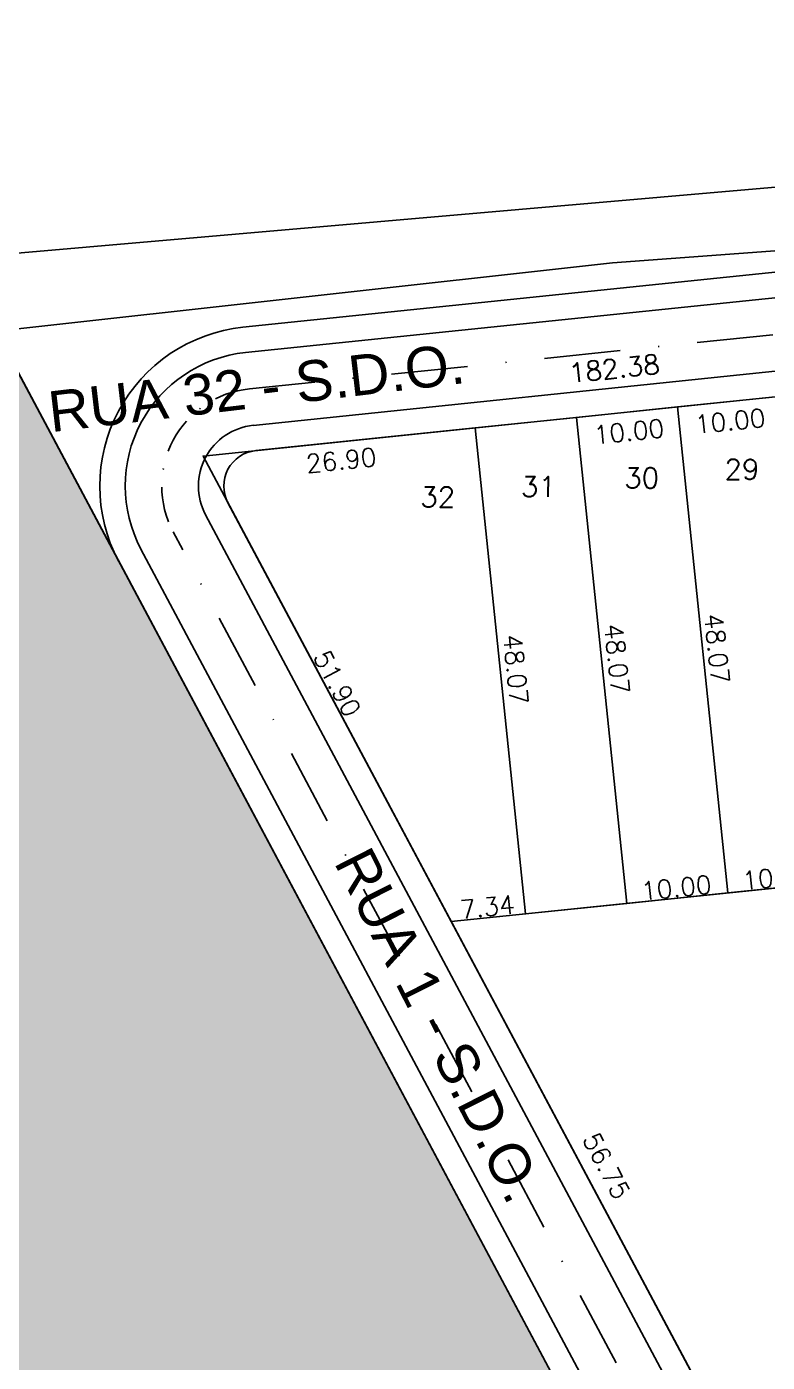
# Model space of a CAD drawing. Header units: millimetres. Extents: x -4430026 to 4783824, y 584 to 9593110.
# Drawn here: x 1310.9 to 1383.7, y 1819 to 1950.4 of the extents above; entities that cross this region are included whole.
import ezdxf
from ezdxf.enums import TextEntityAlignment as Align

# ---------------------------------------------------------------- set-up
doc = ezdxf.new("R2010")
doc.units = ezdxf.units.MM
doc.linetypes.add('DASHDOT', pattern=[1, 0.5, -0.25, 0, -0.25])
doc.linetypes.add('HIDDEN2', pattern=[0.1875, 0.125, -0.0625])
for name, color, linetype in [('AGT CERCA', 2, 'CERCA'), ('BOUNDARY LOTES', 2, 'Continuous'), ('BOUNDARY VERDES', 92, 'Continuous'), ('Calçada', 1, 'Continuous'), ('Cota', 8, 'Continuous'), ('COTAS', 8, 'Continuous'), ('Lotes', 2, 'Continuous'), ('Nomes de Ruas', 3, 'Continuous'), ('Numero de lotes', 5, 'Continuous'), ('POLIGONAL', 5, 'Continuous'), ('Projeção', 8, 'HIDDEN2'), ('QUADRA', 4, 'Continuous'), ('QUADROS', 2, 'Continuous')]:
    doc.layers.add(name, color=color, linetype=linetype)
doc.styles.add('arcad1', font='romans.shx')
doc.styles.add('ARIAL', font='arial.ttf', dxfattribs={"height": 0.25})
doc.styles.add('ROMANS', font='romans.shx')
doc.linetypes.add('CERCA', pattern='A,1.8,-0.25,["X",ROMANS,S=0.2,R=1,X=-0.1,Y=-0.1],-0.25', length=2.3)
doc.dimstyles.new('BOLA100', dxfattribs={"dimscale": 0, "dimtxt": 1.9, "dimasz": 0.18, "dimexe": 0.18, "dimexo": 0.063, "dimgap": 0, "dimtad": 1, "dimzin": 4, "dimdsep": 46, "dimtxsty": 'ROMANS', "dimcen": 0.09, "dimse1": 1, "dimse2": 1, "dimsd1": 1, "dimsd2": 1, "dimclrt": 256, "dimaunit": 1, "dimadec": 4, "dimazin": 0, "dimtfac": 1.2, "dimtix": 1, "dimtmove": 2, "dimatfit": 3, "dimfxl": 1, "dimtvp": 2, "dimtolj": 1, "dimtzin": 4, "dimarcsym": 0})
doc.dimstyles.get("Standard").update_dxf_attribs({"dimtxt": 0.18, "dimasz": 0.18, "dimexe": 0.18, "dimexo": 0.0625, "dimgap": 0.09, "dimtad": 0, "dimtih": 1, "dimtoh": 1, "dimdec": 4, "dimzin": 0, "dimdsep": 46, "dimtxsty": 'Standard', "dimcen": 0.09, "dimadec": 0, "dimazin": 0, "dimtfac": 1, "dimtdec": 4, "dimtofl": 0, "dimtmove": 0, "dimatfit": 3, "dimfxl": 1, "dimtolj": 1, "dimtzin": 0, "dimarcsym": 0})

# ---------------------------------------------------------------- blocks, each defined once
blk = doc.blocks.new('*D14105')
at = {"layer": 'DEFPOINTS', "color": 0, "linetype": 'ByBlock'}
for p in [(1503.97, 1821.7), (1504.24, 1819.52), (1327.92, 1799.65)]:
    blk.add_point(p, dxfattribs=at)
at = {"layer": 'COTAS', "linetype": 'ByBlock', "insert": (1416.1, 1809.44), "char_height": 1.9, "attachment_point": 5, "rotation": 7.1397, "style": 'ROMANS'}
blk.add_mtext('\\A1;177.43', dxfattribs=at)
blk = doc.blocks.new('*D14107')
at = {"layer": 'DEFPOINTS', "color": 0, "linetype": 'ByBlock'}
for p in [(1459.2, 1927.83, 4.23), (1459.47, 1925.18), (1277.79, 1909.02)]:
    blk.add_point(p, dxfattribs=at)
at = {"layer": 'COTAS', "linetype": 'ByBlock', "insert": (1368.67, 1916.73), "char_height": 1.9, "attachment_point": 5, "rotation": 5.9172, "style": 'ROMANS'}
blk.add_mtext('\\A1;182.38', dxfattribs=at)
blk = doc.blocks.new('*D8089')
at = {"layer": 'DEFPOINTS', "color": 0}
for p in [(1379.88, 1864.8), (1369.93, 1863.77), (1380.11, 1862.59)]:
    blk.add_point(p, dxfattribs=at)
at = {"layer": 'Cota', "color": 41, "insert": (1374.77, 1865.65), "char_height": 1.8, "attachment_point": 5, "rotation": 5.9172, "style": 'ROMANS'}
blk.add_mtext('\\A1;10.00', dxfattribs=at)
blk = doc.blocks.new('*D8090')
at = {"layer": 'DEFPOINTS', "color": 0}
for p in [(1389.83, 1865.83), (1379.88, 1864.8), (1390.06, 1863.62)]:
    blk.add_point(p, dxfattribs=at)
at = {"layer": 'Cota', "color": 41, "insert": (1384.71, 1866.68), "char_height": 1.8, "attachment_point": 5, "rotation": 5.9172, "style": 'ROMANS'}
blk.add_mtext('\\A1;10.00', dxfattribs=at)
blk = doc.blocks.new('*D8123')
at = {"layer": 'DEFPOINTS', "color": 0}
for p in [(1374.93, 1912.59), (1364.98, 1911.56), (1375.46, 1907.46)]:
    blk.add_point(p, dxfattribs=at)
at = {"layer": 'Cota', "color": 41, "insert": (1370.11, 1910.53), "char_height": 1.8, "attachment_point": 5, "rotation": 5.8848, "style": 'ROMANS'}
blk.add_mtext('\\A1;10.00', dxfattribs=at)
blk = doc.blocks.new('*D8124')
at = {"layer": 'DEFPOINTS', "color": 0}
for p in [(1384.87, 1913.63), (1374.93, 1912.59), (1385.4, 1908.49)]:
    blk.add_point(p, dxfattribs=at)
at = {"layer": 'Cota', "color": 41, "insert": (1380.06, 1911.56), "char_height": 1.8, "attachment_point": 5, "rotation": 5.8848, "style": 'ROMANS'}
blk.add_mtext('\\A1;10.00', dxfattribs=at)
blk = doc.blocks.new('*D8156')
at = {"layer": 'DEFPOINTS', "color": 0}
for p in [(1374.89, 1912.96), (1377.67, 1864.92), (1379.85, 1865.14)]:
    blk.add_point(p, dxfattribs=at)
at = {"layer": 'QUADROS', "color": 41, "insert": (1378.77, 1889.19), "char_height": 1.8, "attachment_point": 5, "rotation": 275.9172, "style": 'ROMANS'}
blk.add_mtext('\\A1;48.07', dxfattribs=at)
blk = doc.blocks.new('*D8157')
at = {"layer": 'DEFPOINTS', "color": 0}
for p in [(1364.94, 1911.92), (1367.84, 1863.9), (1369.9, 1864.11)]:
    blk.add_point(p, dxfattribs=at)
at = {"layer": 'QUADROS', "color": 41, "insert": (1368.94, 1888.18), "char_height": 1.8, "attachment_point": 5, "rotation": 275.9172, "style": 'ROMANS'}
blk.add_mtext('\\A1;48.07', dxfattribs=at)
blk = doc.blocks.new('*D8159')
at = {"layer": 'DEFPOINTS', "color": 0}
for p in [(1355, 1910.89, -2.3), (1328.24, 1908.12), (1328.8, 1902.73)]:
    blk.add_point(p, dxfattribs=at)
at = {"layer": 'QUADROS', "color": 41, "insert": (1341.81, 1907.7), "char_height": 1.8, "attachment_point": 5, "rotation": 5.9172, "style": 'ROMANS'}
blk.add_mtext('\\A1;26.90', dxfattribs=at)
blk = doc.blocks.new('*D8161')
at = {"layer": 'DEFPOINTS', "color": 0}
for p in [(1359.95, 1863.08, -2.3), (1352.65, 1862.32), (1352.91, 1859.8)]:
    blk.add_point(p, dxfattribs=at)
at = {"layer": 'QUADROS', "color": 41, "insert": (1356.19, 1863.76), "char_height": 1.8, "attachment_point": 5, "rotation": 5.9172, "style": 'ROMANS'}
blk.add_mtext('\\A1;7.34', dxfattribs=at)
blk = doc.blocks.new('*D8162')
at = {"layer": 'DEFPOINTS', "color": 0}
for p in [(1328.24, 1908.12), (1352.65, 1862.32), (1350.44, 1861.15)]:
    blk.add_point(p, dxfattribs=at)
at = {"layer": 'QUADROS', "color": 41, "insert": (1341.42, 1885.74), "char_height": 1.8, "attachment_point": 5, "rotation": 298.0536, "style": 'ROMANS'}
blk.add_mtext('\\A1;51.90', dxfattribs=at)
blk = doc.blocks.new('*D8163')
at = {"layer": 'DEFPOINTS', "color": 0}
for p in [(1352.65, 1862.32), (1379.34, 1812.24), (1378.07, 1811.56)]:
    blk.add_point(p, dxfattribs=at)
at = {"layer": 'QUADROS', "color": 41, "insert": (1367.9, 1838.29), "char_height": 1.8, "attachment_point": 5, "rotation": 298.0536, "style": 'ROMANS'}
blk.add_mtext('\\A1;56.75', dxfattribs=at)
blk = doc.blocks.new('*D8167')
at = {"layer": 'DEFPOINTS', "color": 0}
for p in [(1355.04, 1910.9), (1359.95, 1863.08, -2.3), (1357.87, 1862.87)]:
    blk.add_point(p, dxfattribs=at)
at = {"layer": 'QUADROS', "color": 41, "insert": (1358.99, 1887.14), "char_height": 1.8, "attachment_point": 5, "rotation": 275.8636, "style": 'ROMANS'}
blk.add_mtext('\\A1;48.07', dxfattribs=at)
blk = doc.blocks.new('*D8087')
at = {"layer": 'DEFPOINTS', "color": 0}
for p in [(1329.15, 1880.48), (1229.29, 1855.23), (1229.29, 1855.23)]:
    blk.add_point(p, dxfattribs=at)
at = {"layer": 'BOUNDARY LOTES', "color": 41, "insert": (1278.34, 1871.35), "char_height": 1.8, "attachment_point": 5, "rotation": 14.1894, "style": 'ROMANS'}
blk.add_mtext('\\A1;103.00', dxfattribs=at)

msp = doc.modelspace()

# ---------------------------------------------------------------- hatches: boundary and pattern name
at = {"layer": 'BOUNDARY VERDES'}
h = msp.add_hatch(dxfattribs=at)
h.set_pattern_fill('GRASS', color=256, scale=3, angle=-0.27142, style=0)
h.set_pattern_definition([(89.7286, (1200.6818, 1786.094), (-2.111248, 2.131346), [0.5625, -3.68014]), (44.7286, (1200.6818, 1786.094), (-2.111248, 2.131346), [0.5625, -2.4375]), (134.7286, (1200.6818, 1786.094), (-2.131346, -2.111248), [0.5625, -2.4375])])
h.paths.add_polyline_path([(1266.3, 1785.783), (1201.259, 1907.833), (1245.47, 1913.453), (1307.882, 1920.386), (1372.523, 1799.088)])

# ---------------------------------------------------------------- linework, layer by layer
at = {"layer": 'AGT CERCA', "ltscale": 0.1, "flags": 128}
msp.add_lwpolyline([(1667.363, 1950.358), (1458.306, 1940.989), (1302.784, 1927.461), (1187.471, 1913.215), (1143.76, 1907.69), (1108.065, 1899.09)], dxfattribs=at)
at = {"layer": 'BOUNDARY LOTES', "elevation": 2.439}
for points in [[(1384.837, 1913.986), (1374.89, 1912.955), (1379.846, 1865.141), (1389.792, 1866.172)], [(1364.943, 1911.924), (1354.997, 1910.894), (1359.952, 1863.079), (1369.899, 1864.11)], [(1374.89, 1912.955), (1364.943, 1911.924), (1369.899, 1864.11), (1379.846, 1865.141)]]:
    msp.add_lwpolyline(points, close=True, dxfattribs=at)
for points in [[(1354.997, 1910.894), (1333.417, 1908.657, 0.532473), (1330.689, 1903.53), (1352.649, 1862.322), (1359.952, 1863.079)], [(1389.792, 1866.172), (1352.649, 1862.322), (1378.046, 1814.666, 0.3109192), (1382.073, 1812.578), (1395.177, 1814.219)]]:
    msp.add_lwpolyline(points, format="xyb", close=True, dxfattribs=at)
at = {"layer": 'Calçada'}
for p, q in [((1332.417, 1918.305, 2.439), (1458.929, 1931.417, 6.669)), ((1459.493, 1924.237, 2.439), (1333.16, 1911.144, 2.439)), ((1459.493, 1924.237, 2.439), (1333.16, 1911.144, 2.439)), ((1376.001, 1813.186, 2.439), (1328.483, 1902.354, 2.439)), ((1370.534, 1808.136, 2.439), (1322.129, 1898.968, 2.439))]:
    msp.add_line(p, q, dxfattribs=at)
for radius in [13.2, 6]:
    msp.add_arc((1333.778, 1905.176, 2.439), radius, 95.91722, 208.05361, dxfattribs=at)
at = {"layer": 'Lotes'}
for p, q in [((1369.899, 1864.11, 2.439), (1364.943, 1911.924, 2.439)), ((1369.899, 1864.11, 2.439), (1364.943, 1911.924, 2.439)), ((1369.899, 1864.11, 0.141), (1364.943, 1911.924, 0.141)), ((1369.899, 1864.11, 0.141), (1364.943, 1911.924, 0.141)), ((1379.846, 1865.141, 2.439), (1374.89, 1912.955, 2.439)), ((1379.846, 1865.141, 2.439), (1374.89, 1912.955, 2.439)), ((1379.846, 1865.141, 0.141), (1374.89, 1912.955, 0.141)), ((1379.846, 1865.141, 0.141), (1374.89, 1912.955, 0.141)), ((1359.952, 1863.079, 0.141), (1354.997, 1910.894, 0.141)), ((1467.123, 1874.187, 2.439), (1352.649, 1862.322, 2.439)), ((1367.03, 1835.336, 4.737), (1367.03, 1835.34, 4.737)), ((1367.03, 1835.336, 4.737), (1367.03, 1835.34, 4.737)), ((1367.03, 1835.336, 2.439), (1367.03, 1835.34, 2.439)), ((1367.03, 1835.336, 2.439), (1367.03, 1835.34, 2.439))]:
    msp.add_line(p, q, dxfattribs=at)
at = {"layer": 'POLIGONAL', "linetype": 'ByBlock'}
for p, q in [((1458.743, 1933.912, 2.439), (1368.501, 1927.12, 2.439)), ((1458.743, 1933.912, 2.439), (1368.501, 1927.12, 2.439)), ((1458.743, 1933.912, 2.439), (1368.501, 1927.12, 2.439)), ((1458.743, 1933.912, 2.439), (1368.501, 1927.12, 2.439)), ((1368.501, 1927.12, 2.439), (1245.47, 1913.453, 2.439)), ((1368.501, 1927.12, 2.439), (1245.47, 1913.453, 2.439)), ((1368.501, 1927.12, 2.439), (1245.47, 1913.453, 2.439)), ((1368.501, 1927.12, 2.439), (1245.47, 1913.453, 2.439))]:
    msp.add_line(p, q, dxfattribs=at)
at = {"layer": 'Projeção', "linetype": 'DASHDOT', "ltscale": 15}
for p, q in [((1459.372, 1927.844, 2.439), (1332.788, 1914.725, 2.439)), ((1375.961, 1805.607, 2.439), (1325.306, 1900.661, 2.439))]:
    msp.add_line(p, q, dxfattribs=at)
at = {"layer": 'Projeção', "linetype": 'DASHDOT', "ltscale": 7}
msp.add_arc((1333.778, 1905.176, 2.439), 9.6, 95.91722, 208.05361, dxfattribs=at)
at = {"layer": 'Projeção', "linetype": 'DASHDOT', "ltscale": 15}
msp.add_arc((404.535, 10049.585, 2.439), 8301.014, 276.7204361, 277.6109584, dxfattribs=at)
at = {"layer": 'QUADRA', "linetype": 'ByBlock'}
msp.add_line((1458.743, 1933.912, 2.439), (1332.16, 1920.792, 2.439), dxfattribs=at)
msp.add_line((1458.743, 1933.912, 2.439), (1332.16, 1920.792, 2.439), dxfattribs=at)
at = {"layer": 'QUADRA'}
msp.add_line((1372.523, 1799.088, 2.439), (1307.882, 1920.386, 2.439), dxfattribs=at)
at = {"layer": 'QUADRA', "elevation": 2.439}
msp.add_lwpolyline([(1379.341, 1812.236), (1528.235, 1830.886, -0.0549337), (1536.062, 1925.172), (1459.678, 1921.743), (1328.243, 1908.121)], format="xyb", close=True, dxfattribs=at)
at = {"layer": 'QUADRA'}
for radius in [15.7, 3.5]:
    msp.add_arc((1333.778, 1905.176, 2.439), radius, 95.91722, 208.05361, dxfattribs=at)
at = {"layer": 'QUADROS', "elevation": 2.439}
msp.add_lwpolyline([(1266.3, 1785.783), (1201.259, 1907.833), (1245.47, 1913.453), (1307.882, 1920.386), (1372.523, 1799.088)], close=True, dxfattribs=at)

# ---------------------------------------------------------------- texts
at = {"layer": 'Nomes de Ruas', "style": 'ARIAL', "oblique": 0.09441, "width": 0.996619}
for s, rotation, p in [('RUA 32 - S.D.O.', 6.78222, (1313.285, 1910.463, 2.439)), ('RUA 32 - S.D.O.', 6.78222, (1313.285, 1910.463, 2.439)), ('RUA 1 - S.D.O.', 296.95842, (1341.053, 1868.182, 2.439))]:
    msp.add_text(s, height=3.99924, rotation=rotation, dxfattribs=at).set_placement(p)
at = {"layer": 'Numero de lotes', "style": 'arcad1'}
for s, p in [('29', (1381.223, 1906.812, 0.141)), ('30', (1371.368, 1905.964, 0.141)), ('32', (1351.312, 1904.091, 0.141)), ('31', (1361.214, 1905.118, 0.141))]:
    msp.add_text(s, height=2, rotation=359.72858, dxfattribs=at).set_placement(p, align=Align.MIDDLE_CENTER)

# ---------------------------------------------------------------- dimensions: what is measured, and where the dimension line sits
at = {"layer": 'BOUNDARY LOTES'}
dim = msp.add_aligned_dim(p1=(1329.147, 1880.483, 2.439), p2=(1229.288, 1855.235, 2.439), distance=0, dimstyle='Standard', override={"dimtxt": 1.8, "dimexo": 0.063, "dimgap": 0, "dimtih": 0, "dimtoh": 0, "dimdec": 2, "dimzin": 4, "dimtxsty": 'ROMANS', "dimse1": 1, "dimse2": 1, "dimsd1": 1, "dimsd2": 1, "dimclrt": 41, "dimtfac": 1.2, "dimtdec": 2, "dimtix": 1, "dimtofl": 1, "dimtmove": 2, "dimfxl": 0.18, "dimfxlon": 1, "dimtvp": 2, "dimtzin": 4}, dxfattribs=at)
dim.commit()
dim.dimension.update_dxf_attribs({"geometry": '*D8087', "text_midpoint": (1278.335, 1871.349, 2.439)})
at = {"layer": 'Cota'}
for base, p1, p2, angle, picture, middle in [((1385.404, 1908.489, 0.141), (1374.927, 1912.594, 0.141), (1384.874, 1913.625, 0.141), 185.88484, '*D8124', (1380.061, 1911.557, 0.141)), ((1375.456, 1907.464, 0.141), (1364.981, 1911.563, 0.141), (1374.927, 1912.594, 0.141), 185.88484, '*D8123', (1370.113, 1910.532, 0.141)), ((1380.11, 1862.587, 0.141), (1369.934, 1863.769, 0.141), (1379.881, 1864.8, 0.141), 185.91722, '*D8089', (1374.766, 1865.652, 0.141)), ((1390.057, 1863.618, 0.141), (1379.881, 1864.8, 0.141), (1389.828, 1865.831, 0.141), 185.91722, '*D8090', (1384.713, 1866.683, 0.141))]:
    dim = msp.add_linear_dim(base=base, p1=p1, p2=p2, angle=angle, dimstyle='Standard', override={"dimtxt": 1.8, "dimexo": 0.063, "dimgap": 0, "dimtih": 0, "dimtoh": 0, "dimdec": 2, "dimzin": 4, "dimtxsty": 'ROMANS', "dimse1": 1, "dimse2": 1, "dimsd1": 1, "dimsd2": 1, "dimclrt": 41, "dimtfac": 1.2, "dimtdec": 2, "dimtix": 1, "dimtofl": 1, "dimtmove": 2, "dimfxl": 0.18, "dimfxlon": 1, "dimtvp": 2, "dimtzin": 4}, dxfattribs=at)
    dim.commit()
    dim.dimension.update_dxf_attribs({"geometry": picture, "text_midpoint": middle})
at = {"layer": 'COTAS', "linetype": 'ByBlock'}
for p1, p2, distance, picture, middle in [((1277.786, 1909.024, 2.439), (1459.195, 1927.826, 6.667), -2.655, '*D14107', (1368.666, 1916.729, 2.439)), ((1327.921, 1799.648, 2.439), (1503.971, 1821.7, 2.439), -2.198, '*D14105', (1416.101, 1809.436, 2.439))]:
    dim = msp.add_aligned_dim(p1=p1, p2=p2, distance=distance, dimstyle='BOLA100', override={"dimscale": 1, "dimfxl": 0.18}, dxfattribs=at)
    dim.commit()
    dim.dimension.update_dxf_attribs({"geometry": picture, "text_midpoint": middle})
at = {"layer": 'QUADROS'}
for p1, p2, distance, picture, middle in [((1364.943, 1911.924, 2.439), (1369.899, 1864.11, 2.439), -2.068, '*D8157', (1368.945, 1888.175, 2.439)), ((1374.89, 1912.955, 2.439), (1379.846, 1865.141, 2.439), -2.191, '*D8156', (1378.77, 1889.194, 2.439)), ((1355.041, 1910.898, 2.439), (1359.952, 1863.079, 0.141), -2.097, '*D8167', (1358.992, 1887.142, 2.439)), ((1328.243, 1908.121, 2.439), (1352.649, 1862.322, 2.439), -2.5, '*D8162', (1341.417, 1885.739, 2.439)), ((1352.649, 1862.322, 2.439), (1379.341, 1812.236, 2.439), -1.442, '*D8163', (1367.899, 1838.294, 2.439))]:
    dim = msp.add_aligned_dim(p1=p1, p2=p2, distance=distance, dimstyle='Standard', override={"dimtxt": 1.8, "dimexo": 0.063, "dimgap": 0, "dimtih": 0, "dimtoh": 0, "dimdec": 2, "dimzin": 4, "dimtxsty": 'ROMANS', "dimse1": 1, "dimse2": 1, "dimsd1": 1, "dimsd2": 1, "dimclrt": 41, "dimtfac": 1.2, "dimtdec": 2, "dimtix": 1, "dimtofl": 1, "dimtmove": 2, "dimfxl": 0.18, "dimfxlon": 1, "dimtvp": 2, "dimtzin": 4}, dxfattribs=at)
    dim.commit()
    dim.dimension.update_dxf_attribs({"geometry": picture, "text_midpoint": middle})
for base, p1, p2, picture, middle in [((1328.801, 1902.732, 2.439), (1354.997, 1910.894, 0.141), (1328.243, 1908.121, 2.439), '*D8159', (1341.807, 1907.699, 2.439)), ((1352.911, 1859.797, 2.439), (1359.952, 1863.079, 0.141), (1352.649, 1862.322, 2.439), '*D8161', (1356.191, 1863.756, 2.439))]:
    dim = msp.add_linear_dim(base=base, p1=p1, p2=p2, angle=5.91722, dimstyle='Standard', override={"dimtxt": 1.8, "dimexo": 0.063, "dimgap": 0, "dimtih": 0, "dimtoh": 0, "dimdec": 2, "dimzin": 4, "dimtxsty": 'ROMANS', "dimse1": 1, "dimse2": 1, "dimsd1": 1, "dimsd2": 1, "dimclrt": 41, "dimtfac": 1.2, "dimtdec": 2, "dimtix": 1, "dimtofl": 1, "dimtmove": 2, "dimfxl": 0.18, "dimfxlon": 1, "dimtvp": 2, "dimtzin": 4}, dxfattribs=at)
    dim.commit()
    dim.dimension.update_dxf_attribs({"geometry": picture, "text_midpoint": middle})

doc.saveas('drawing.dxf')
